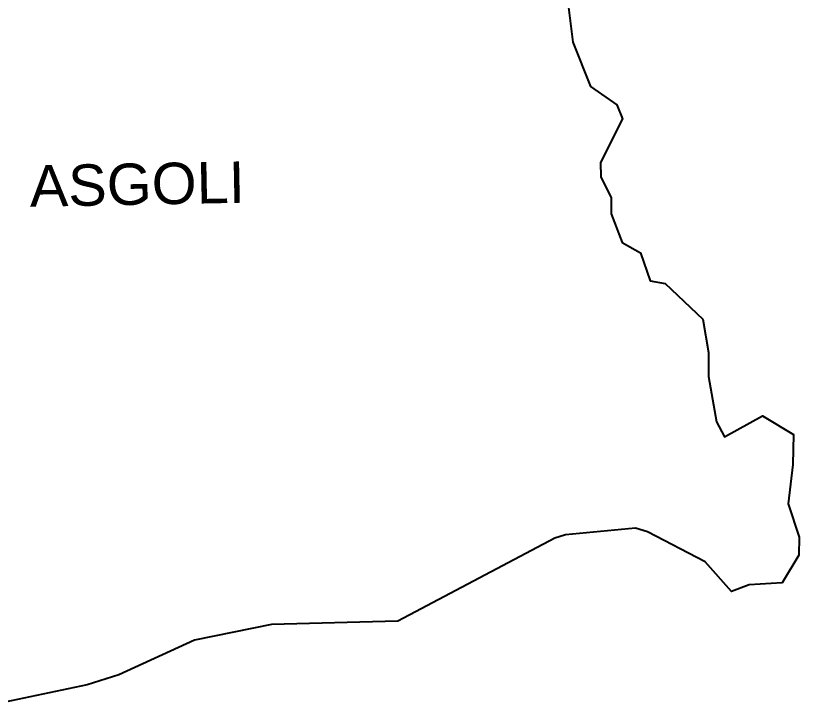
# Model space of a CAD drawing. Header units: metres. Extents: x 306950 to 310758, y 1929288 to 1933687.
# Drawn here: x 308698 to 310758, y 1930057 to 1931875 of the extents above; entities that cross this region are included whole.
import ezdxf

# ---------------------------------------------------------------- set-up
doc = ezdxf.new("R2010")
doc.units = ezdxf.units.M
doc.layers.add('VILLAGE NAME', color=250, linetype='Continuous')
doc.styles.get("Standard").update_dxf_attribs({"font": 'simplex.shx'})

msp = doc.modelspace()

# ---------------------------------------------------------------- linework, layer by layer
at = {"color": 6, "flags": 128}
msp.add_lwpolyline([(310146.5, 1931939.2), (310162.9, 1931804.7), (310209.5, 1931688.6), (310279, 1931639.8), (310293.2, 1931603.2), (310236, 1931488.6), (310236.9, 1931450.6), (310264, 1931395.8), (310263.8, 1931354), (310292.9, 1931278.8), (310341.3, 1931250.8), (310366.7, 1931177.5), (310406, 1931170.2), (310505, 1931076.7), (310519.4, 1930989), (310519.4, 1930926.5), (310540.3, 1930807.2), (310561.6, 1930767.7), (310662, 1930822.7), (310743, 1930774), (310741.5, 1930694.5), (310728.7, 1930591.9), (310758.4, 1930503.6), (310757.4, 1930456.7), (310713.2, 1930384.1), (310626.6, 1930379), (310579.7, 1930360.7), (310511.3, 1930439), (310359.7, 1930518.2), (310327.8, 1930527.4), (310144.1, 1930510.3), (310115.4, 1930501.3), (309702.7, 1930283.6), (309370.4, 1930274.5), (309168, 1930232.9), (308969.5, 1930142.3), (308886, 1930115.8), (308602.7, 1930056.7)], dxfattribs=at)

# ---------------------------------------------------------------- texts
at = {"layer": 'VILLAGE NAME', "insert": (308734, 1931480.8), "char_height": 108.748, "attachment_point": 1, "rotation": 1.1028}
msp.add_mtext_dynamic_manual_height_columns('{\\fArial|b0|i0|c0|p34;ASGOLI}', width=1571.314, gutter_width=543.7, heights=[0], dxfattribs=at)

doc.saveas('drawing.dxf')
